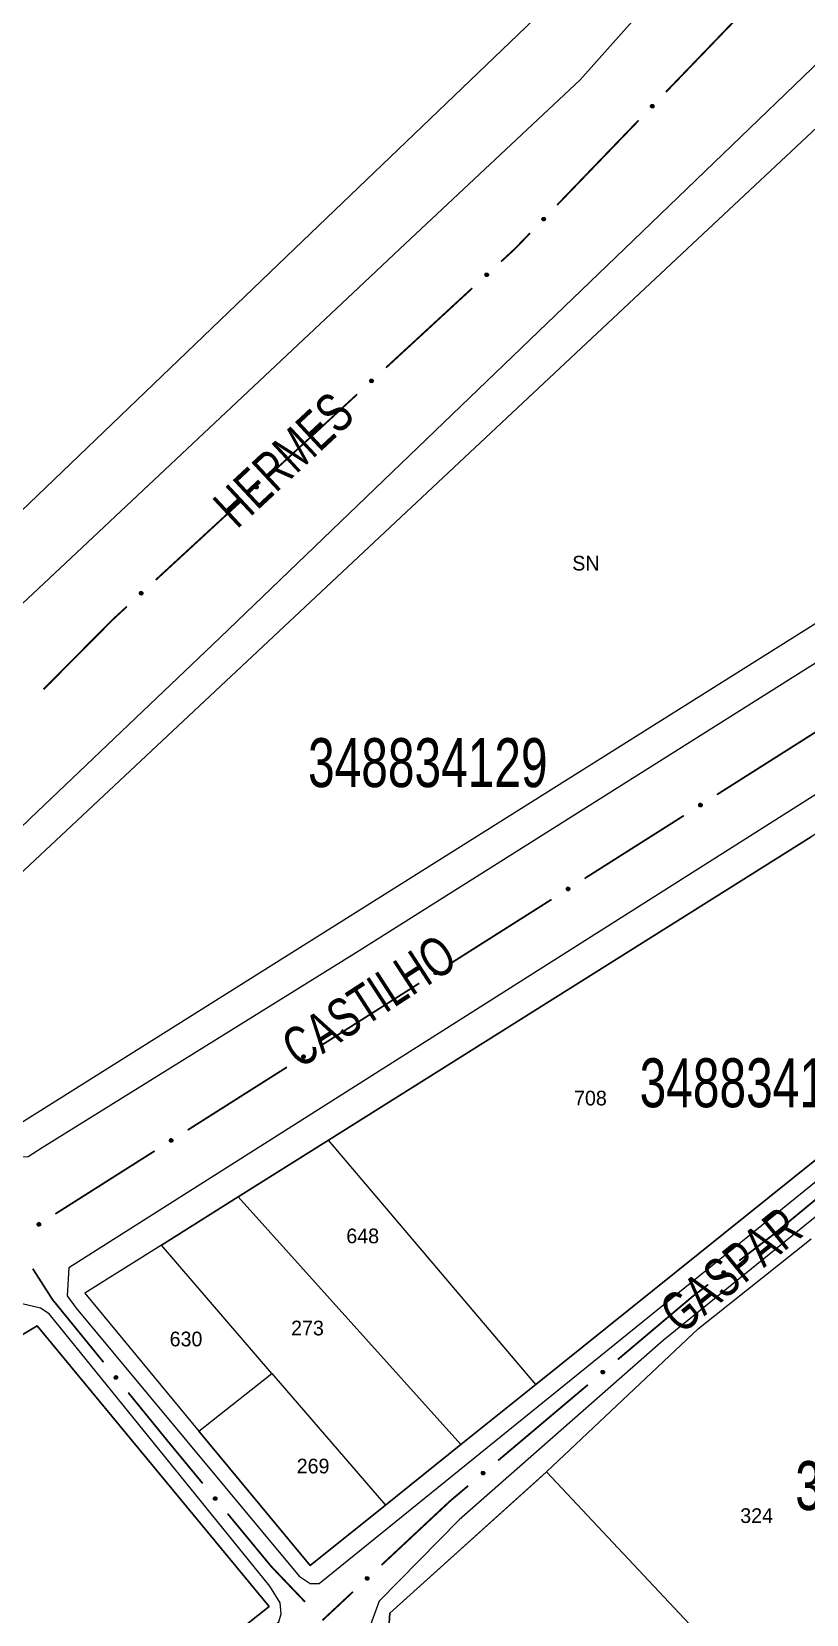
# Model space of a CAD drawing. Extents: x 199577 to 200882, y 4838726 to 4840156.
# Drawn here: x 200101 to 200180.2, y 4839758.1 to 4839919.8 of the extents above; entities that cross this region are included whole.
import ezdxf
from ezdxf.enums import TextEntityAlignment as Align

# ---------------------------------------------------------------- set-up
doc = ezdxf.new("R2010")
doc.units = 0
doc.header["$LTSCALE"] = 1.5
doc.header["$MEASUREMENT"] = 0
for name, color, linetype in [('CD_MALHA_LOTES', 7, 'CONTINUOUS'), ('CD_TXT_QUADRA', 2, 'CONTINUOUS'), ('RU-QUADRA', 210, 'CONTINUOUS'), ('SV-EIXO-RUA-PAV', 20, 'CONTINUOUS'), ('SV-RUA-PAVIM', 7, 'CONTINUOUS'), ('SV-TXT-RUA-PAV', 7, 'CONTINUOUS'), ('Th_NmrPorta', 1, 'CONTINUOUS')]:
    doc.layers.add(name, color=color, linetype=linetype)
doc.styles.add('ARIAL', font='ARIAL.SHX')

msp = doc.modelspace()

# ---------------------------------------------------------------- linework, layer by layer
at = {"layer": 'CD_MALHA_LOTES', "linetype": 'Continuous', "flags": 128}
for points in [[(200127.91, 4839897.56), (200162.15, 4839930.41), (200156.67, 4839958.91)], [(200168.02, 4839897.56), (200185.54, 4839913.97), (200196.53, 4839897.56)], [(200000, 4839774.82), (200127.91, 4839897.56)], [(200087.24, 4839821.88), (200168.02, 4839897.56)], [(200196.53, 4839897.56), (200210.02, 4839877.43), (200097.84, 4839806.9), (200087.24, 4839821.88)], [(200131.38, 4839806.51), (200180.67, 4839837.49)], [(200195.57, 4839816.07), (200152.55, 4839781.55)], [(200122.14, 4839800.71), (200131.38, 4839806.51)], [(200152.55, 4839781.55), (200131.38, 4839806.51)], [(200114.3, 4839795.78), (200122.14, 4839800.71)], [(200144.89, 4839775.4), (200122.14, 4839800.71)], [(200153.63, 4839772.6), (200169.18, 4839787.27), (200180.66, 4839796.41)], [(200114.3, 4839795.78), (200106.48, 4839790.86)], [(200125.59, 4839782.67), (200114.3, 4839795.78)], [(200106.48, 4839790.86), (200118.14, 4839776.76)], [(200070.59, 4839768.97), (200101.62, 4839787.54), (200125.3, 4839758.87), (200096.21, 4839735.77)], [(200118.14, 4839776.76), (200125.59, 4839782.67)], [(200125.59, 4839782.67), (200137.18, 4839769.21)], [(200152.55, 4839781.55), (200144.89, 4839775.4)], [(200129.49, 4839763.04), (200118.14, 4839776.76)], [(200144.89, 4839775.4), (200137.18, 4839769.21)], [(200153.63, 4839772.6), (200137.64, 4839758.16), (200137.46, 4839755.65), (200160.43, 4839729.9)], [(200177.13, 4839747.57), (200153.63, 4839772.6)], [(200137.18, 4839769.21), (200129.49, 4839763.04)]]:
    msp.add_lwpolyline(points, dxfattribs=at)
at = {"layer": 'RU-QUADRA', "linetype": 'Continuous', "flags": 128}
for points in [[(199664.32, 4839452.58), (199781.38, 4839565.17), (199877.53, 4839658.95), (199894.68, 4839674.47), (199922.61, 4839700.51), (200000, 4839774.82), (200127.91, 4839897.56), (200162.15, 4839930.41), (200156.67, 4839958.91), (200109.35, 4839994.51), (200029.2, 4839897.56), (200000, 4839862.24), (199937.53, 4839789.94), (199872.75, 4839722.23), (199845.1, 4839695.32), (199780.34, 4839634.06), (199772.91, 4839627.43), (199767.28, 4839621.55), (199762.32, 4839626.7), (199710.63, 4839577.87), (199702.93, 4839570.4), (199652.38, 4839522)], [(200137.46, 4839755.65), (200137.64, 4839758.16), (200152.76, 4839771.78), (200153.63, 4839772.6), (200169.18, 4839787.27), (200180.66, 4839796.41)]]:
    msp.add_lwpolyline(points, dxfattribs=at)
for points in [[(200087.24, 4839821.88), (200168.02, 4839897.56), (200185.54, 4839913.97), (200196.53, 4839897.56), (200210.02, 4839877.43), (200097.84, 4839806.9)], [(200106.48, 4839790.86), (200118.14, 4839776.76), (200129.49, 4839763.04), (200137.18, 4839769.21), (200144.89, 4839775.4), (200152.55, 4839781.55), (200195.57, 4839816.07), (200202.63, 4839821.74), (200208.16, 4839826.17), (200213.27, 4839830.27), (200218.31, 4839834.32), (200224.13, 4839838.99), (200229.99, 4839843.69), (200219.47, 4839861.88), (200211.73, 4839857.01), (200205.37, 4839853.01), (200199.53, 4839849.34), (200192.91, 4839845.18), (200187.39, 4839841.71), (200180.67, 4839837.49), (200131.38, 4839806.51), (200122.14, 4839800.71), (200114.3, 4839795.78)], [(200000, 4839718.35), (200016.29, 4839698.25), (200029.09, 4839682.46), (200041.25, 4839692.12), (200049.28, 4839698.49), (200058.94, 4839706.16), (200073.68, 4839717.88), (200084.34, 4839726.34), (200088.43, 4839729.59), (200091.94, 4839732.38), (200096.21, 4839735.77), (200125.3, 4839758.87), (200101.62, 4839787.54), (200070.59, 4839768.97), (200065.23, 4839765.76), (200057.41, 4839761.08), (200049.41, 4839756.29), (200040.39, 4839750.89), (200030.14, 4839744.76), (200019.82, 4839738.58), (200011.03, 4839733.32), (200002.78, 4839728.38), (200000, 4839726.72), (199995.43, 4839723.98)]]:
    msp.add_lwpolyline(points, close=True, dxfattribs=at)
at = {"layer": 'SV-EIXO-RUA-PAV', "const_width": 0.18}
for points in [[(200174.148335, 4839922.218062), (200165.825947, 4839913.572956)], [(200163.051818, 4839910.691254), (200154.729429, 4839902.046148)], [(200151.9553, 4839899.164446), (200150.568235, 4839897.723595)], [(200149.005209, 4839896.266196), (200149.740369, 4839896.944089)], [(200149.740369, 4839896.944089), (200150.43, 4839897.58)], [(200150.568235, 4839897.723595), (200150.43, 4839897.58)], [(200137.242647, 4839885.4199), (200146.064568, 4839893.554622)], [(200125.480085, 4839874.573603), (200134.302007, 4839882.708326)], [(200113.717523, 4839863.727307), (200122.539445, 4839871.862029)], [(200109.35, 4839859.7), (200110.776883, 4839861.015733)], [(200102.265171, 4839852.559244), (200109.308385, 4839859.658056)], [(200109.308385, 4839859.658056), (200109.35, 4839859.7)], [(200181.179448, 4839848.221672), (200171.043971, 4839841.797336)], [(200167.665478, 4839839.65589), (200157.530001, 4839833.231554)], [(200154.151508, 4839831.090109), (200144.016031, 4839824.665773)], [(200140.637538, 4839822.524327), (200130.502061, 4839816.099991)], [(200127.123568, 4839813.958546), (200116.988091, 4839807.53421)], [(200113.609598, 4839805.392764), (200103.474121, 4839798.968428)], [(200176.7, 4839796.77), (200182.676955, 4839801.705808)], [(200173.329048, 4839794.184233), (200176.50285, 4839796.618772)], [(200176.50285, 4839796.618772), (200176.7, 4839796.77)], [(200103.18, 4839790.21), (200101.160994, 4839793.367932)], [(200168.5, 4839790.48), (200170.155245, 4839791.749694)], [(200103.338995, 4839790.014732), (200103.18, 4839790.21)], [(200108.390225, 4839783.811098), (200103.338995, 4839790.014732)], [(200160.92255, 4839784.087272), (200167.801507, 4839789.890716)], [(200167.801507, 4839789.890716), (200168.5, 4839790.48)], [(200115.19, 4839775.46), (200110.91584, 4839780.709281)], [(200148.694938, 4839773.768091), (200157.865413, 4839781.507755)], [(200115.336864, 4839775.282083), (200115.19, 4839775.46)], [(200118.519835, 4839771.426088), (200115.336864, 4839775.282083)], [(200143.78, 4839769.62), (200145.638113, 4839771.188203)], [(200136.789668, 4839763.086026), (200143.36463, 4839769.231747)], [(200143.36463, 4839769.231747), (200143.78, 4839769.62)], [(200125.5, 4839762.97), (200121.066211, 4839768.341292)], [(200125.524242, 4839762.94456), (200125.5, 4839762.97)], [(200128.9735, 4839759.324806), (200125.524242, 4839762.94456)], [(200130.76, 4839757.45), (200133.867463, 4839760.354595)]]:
    msp.add_lwpolyline(points, dxfattribs=at)
at = {"layer": 'SV-EIXO-RUA-PAV'}
for points in [[(200164.617834, 4839912.159272), (200164.619457, 4839912.11039), (200164.610856, 4839912.068047), (200164.593518, 4839912.034796), (200164.570535, 4839912.009407), (200164.544096, 4839911.986082), (200164.512252, 4839911.968446), (200164.472574, 4839911.956701), (200164.42355, 4839911.954729), (200164.380753, 4839911.966391), (200164.347244, 4839911.981645), (200164.319391, 4839912.004086), (200164.297162, 4839912.030149), (200164.279936, 4839912.063832), (200164.268426, 4839912.104159), (200164.267636, 4839912.153502), (200164.276353, 4839912.194956), (200164.293968, 4839912.226678), (200164.316706, 4839912.254537), (200164.343983, 4839912.278027), (200164.375341, 4839912.295159), (200164.415965, 4839912.306674), (200164.464677, 4839912.306809), (200164.506122, 4839912.298587), (200164.538083, 4839912.281422), (200164.565006, 4839912.258418), (200164.588724, 4839912.232186), (200164.607784, 4839912.200914), (200164.617834, 4839912.159272)], [(200153.521316, 4839900.632464), (200153.522939, 4839900.583583), (200153.514338, 4839900.541239), (200153.497, 4839900.507988), (200153.474017, 4839900.4826), (200153.447579, 4839900.459274), (200153.415735, 4839900.441638), (200153.376056, 4839900.429893), (200153.327033, 4839900.427921), (200153.284235, 4839900.439583), (200153.250726, 4839900.454837), (200153.222873, 4839900.477278), (200153.200644, 4839900.503341), (200153.183419, 4839900.537025), (200153.171909, 4839900.577352), (200153.171119, 4839900.626694), (200153.179836, 4839900.668149), (200153.197451, 4839900.699871), (200153.220189, 4839900.72773), (200153.247466, 4839900.75122), (200153.278824, 4839900.768351), (200153.319448, 4839900.779867), (200153.368159, 4839900.780001), (200153.409604, 4839900.771779), (200153.441565, 4839900.754614), (200153.468489, 4839900.731611), (200153.492206, 4839900.705378), (200153.511267, 4839900.674106), (200153.521316, 4839900.632464)], [(200147.354638, 4839894.893935), (200147.355925, 4839894.942827), (200147.36703, 4839894.984583), (200147.386316, 4839895.016745), (200147.410768, 4839895.040721), (200147.438548, 4839895.062432), (200147.471384, 4839895.078142), (200147.511691, 4839895.087506), (200147.560745, 4839895.086559), (200147.602773, 4839895.072372), (200147.635315, 4839895.055151), (200147.661784, 4839895.031093), (200147.682423, 4839895.003753), (200147.697614, 4839894.969105), (200147.706705, 4839894.928165), (200147.704558, 4839894.878863), (200147.693391, 4839894.838), (200147.67392, 4839894.807382), (200147.649565, 4839894.780925), (200147.620939, 4839894.7591), (200147.588617, 4839894.743864), (200147.54738, 4839894.734785), (200147.498747, 4839894.737549), (200147.457865, 4839894.748222), (200147.426981, 4839894.767257), (200147.401474, 4839894.791822), (200147.379359, 4839894.819419), (200147.362192, 4839894.85177), (200147.354638, 4839894.893935)], [(200135.592076, 4839884.047639), (200135.593364, 4839884.096531), (200135.604468, 4839884.138287), (200135.623754, 4839884.170448), (200135.648207, 4839884.194425), (200135.675986, 4839884.216136), (200135.708822, 4839884.231846), (200135.749129, 4839884.24121), (200135.798183, 4839884.240262), (200135.840211, 4839884.226076), (200135.872753, 4839884.208855), (200135.899222, 4839884.184797), (200135.919862, 4839884.157457), (200135.935053, 4839884.122809), (200135.944143, 4839884.081869), (200135.941997, 4839884.032566), (200135.930829, 4839883.991704), (200135.911358, 4839883.961086), (200135.887003, 4839883.934629), (200135.858377, 4839883.912803), (200135.826055, 4839883.897568), (200135.784819, 4839883.888489), (200135.736185, 4839883.891253), (200135.695303, 4839883.901925), (200135.664419, 4839883.920961), (200135.638912, 4839883.945526), (200135.616797, 4839883.973123), (200135.599631, 4839884.005473), (200135.592076, 4839884.047639)], [(200123.829514, 4839873.201343), (200123.830802, 4839873.250235), (200123.841906, 4839873.291991), (200123.861192, 4839873.324152), (200123.885645, 4839873.348129), (200123.913424, 4839873.36984), (200123.94626, 4839873.38555), (200123.986568, 4839873.394914), (200124.035621, 4839873.393966), (200124.077649, 4839873.37978), (200124.110191, 4839873.362559), (200124.13666, 4839873.338501), (200124.1573, 4839873.311161), (200124.172491, 4839873.276513), (200124.181581, 4839873.235573), (200124.179435, 4839873.18627), (200124.168267, 4839873.145408), (200124.148796, 4839873.11479), (200124.124441, 4839873.088333), (200124.095816, 4839873.066507), (200124.063494, 4839873.051272), (200124.022257, 4839873.042193), (200123.973623, 4839873.044957), (200123.932741, 4839873.055629), (200123.901858, 4839873.074665), (200123.87635, 4839873.099229), (200123.854235, 4839873.126827), (200123.837069, 4839873.159177), (200123.829514, 4839873.201343)], [(200112.066952, 4839862.355047), (200112.06824, 4839862.403939), (200112.079344, 4839862.445695), (200112.09863, 4839862.477856), (200112.123083, 4839862.501832), (200112.150862, 4839862.523544), (200112.183698, 4839862.539254), (200112.224006, 4839862.548618), (200112.27306, 4839862.54767), (200112.315087, 4839862.533483), (200112.34763, 4839862.516263), (200112.374099, 4839862.492204), (200112.394738, 4839862.464865), (200112.409929, 4839862.430217), (200112.41902, 4839862.389277), (200112.416873, 4839862.339974), (200112.405706, 4839862.299112), (200112.386235, 4839862.268494), (200112.36188, 4839862.242037), (200112.333254, 4839862.220211), (200112.300932, 4839862.204975), (200112.259695, 4839862.195897), (200112.211061, 4839862.19866), (200112.170179, 4839862.209333), (200112.139296, 4839862.228369), (200112.113788, 4839862.252933), (200112.091674, 4839862.280531), (200112.074507, 4839862.312881), (200112.066952, 4839862.355047)], [(200169.535013, 4839840.710558), (200169.524995, 4839840.662686), (200169.506596, 4839840.623592), (200169.481865, 4839840.595402), (200169.453516, 4839840.576189), (200169.4223, 4839840.559801), (200169.387181, 4839840.550222), (200169.345849, 4839840.548223), (200169.297757, 4839840.557936), (200169.258947, 4839840.579416), (200169.230013, 4839840.602183), (200169.208277, 4839840.630591), (200169.192865, 4839840.661183), (200169.184121, 4839840.697991), (200169.182505, 4839840.739897), (200169.193441, 4839840.788019), (200169.211742, 4839840.826222), (200169.236379, 4839840.852861), (200169.265076, 4839840.874531), (200169.297146, 4839840.890881), (200169.331673, 4839840.900085), (200169.373869, 4839840.901636), (200169.421223, 4839840.890213), (200169.459534, 4839840.872395), (200169.486512, 4839840.848139), (200169.50721, 4839840.819405), (200169.524029, 4839840.788296), (200169.535128, 4839840.753395), (200169.535013, 4839840.710558)], [(200156.021043, 4839832.144776), (200156.011025, 4839832.096905), (200155.992626, 4839832.05781), (200155.967895, 4839832.02962), (200155.939546, 4839832.010408), (200155.90833, 4839831.994019), (200155.873211, 4839831.98444), (200155.831879, 4839831.982442), (200155.783787, 4839831.992154), (200155.744977, 4839832.013635), (200155.716043, 4839832.036402), (200155.694307, 4839832.064809), (200155.678895, 4839832.095401), (200155.670151, 4839832.132209), (200155.668535, 4839832.174115), (200155.679471, 4839832.222237), (200155.697772, 4839832.260441), (200155.722409, 4839832.287079), (200155.751106, 4839832.30875), (200155.783176, 4839832.325099), (200155.817703, 4839832.334304), (200155.859899, 4839832.335855), (200155.907252, 4839832.324431), (200155.945564, 4839832.306613), (200155.972542, 4839832.282357), (200155.99324, 4839832.253624), (200156.010059, 4839832.222514), (200156.021158, 4839832.187613), (200156.021043, 4839832.144776)], [(200142.507073, 4839823.578995), (200142.497055, 4839823.531123), (200142.478656, 4839823.492029), (200142.453925, 4839823.463839), (200142.425576, 4839823.444626), (200142.394359, 4839823.428238), (200142.359241, 4839823.418659), (200142.317909, 4839823.41666), (200142.269817, 4839823.426373), (200142.231007, 4839823.447853), (200142.202073, 4839823.47062), (200142.180337, 4839823.499028), (200142.164925, 4839823.52962), (200142.156181, 4839823.566428), (200142.154565, 4839823.608334), (200142.165501, 4839823.656456), (200142.183802, 4839823.694659), (200142.208439, 4839823.721298), (200142.237136, 4839823.742968), (200142.269206, 4839823.759318), (200142.303733, 4839823.768522), (200142.345929, 4839823.770073), (200142.393282, 4839823.75865), (200142.431594, 4839823.740832), (200142.458572, 4839823.716576), (200142.47927, 4839823.687842), (200142.496089, 4839823.656732), (200142.507188, 4839823.621832), (200142.507073, 4839823.578995)], [(200128.993103, 4839815.013213), (200128.983085, 4839814.965342), (200128.964686, 4839814.926247), (200128.939955, 4839814.898057), (200128.911606, 4839814.878845), (200128.880389, 4839814.862456), (200128.845271, 4839814.852877), (200128.803939, 4839814.850879), (200128.755847, 4839814.860591), (200128.717037, 4839814.882071), (200128.688103, 4839814.904839), (200128.666367, 4839814.933246), (200128.650955, 4839814.963838), (200128.64221, 4839815.000646), (200128.640594, 4839815.042552), (200128.651531, 4839815.090674), (200128.669832, 4839815.128878), (200128.694469, 4839815.155516), (200128.723166, 4839815.177187), (200128.755236, 4839815.193536), (200128.789763, 4839815.202741), (200128.831959, 4839815.204292), (200128.879312, 4839815.192868), (200128.917624, 4839815.17505), (200128.944602, 4839815.150794), (200128.9653, 4839815.122061), (200128.982119, 4839815.090951), (200128.993218, 4839815.05605), (200128.993103, 4839815.013213)], [(200115.479133, 4839806.447431), (200115.469115, 4839806.39956), (200115.450716, 4839806.360466), (200115.425985, 4839806.332276), (200115.397636, 4839806.313063), (200115.366419, 4839806.296675), (200115.331301, 4839806.287095), (200115.289969, 4839806.285097), (200115.241877, 4839806.29481), (200115.203067, 4839806.31629), (200115.174133, 4839806.339057), (200115.152397, 4839806.367465), (200115.136985, 4839806.398057), (200115.12824, 4839806.434864), (200115.126624, 4839806.476771), (200115.137561, 4839806.524893), (200115.155862, 4839806.563096), (200115.180499, 4839806.589735), (200115.209196, 4839806.611405), (200115.241266, 4839806.627755), (200115.275793, 4839806.636959), (200115.317989, 4839806.63851), (200115.365342, 4839806.627086), (200115.403654, 4839806.609269), (200115.430632, 4839806.585012), (200115.45133, 4839806.556279), (200115.468148, 4839806.525169), (200115.479248, 4839806.490269), (200115.479133, 4839806.447431)], [(200101.965163, 4839797.88165), (200101.955145, 4839797.833779), (200101.936746, 4839797.794684), (200101.912015, 4839797.766494), (200101.883666, 4839797.747282), (200101.852449, 4839797.730893), (200101.817331, 4839797.721314), (200101.775999, 4839797.719316), (200101.727907, 4839797.729028), (200101.689097, 4839797.750508), (200101.660163, 4839797.773276), (200101.638427, 4839797.801683), (200101.623014, 4839797.832275), (200101.61427, 4839797.869083), (200101.612654, 4839797.910989), (200101.623591, 4839797.959111), (200101.641892, 4839797.997315), (200101.666529, 4839798.023953), (200101.695226, 4839798.045624), (200101.727296, 4839798.061973), (200101.761823, 4839798.071178), (200101.804019, 4839798.072729), (200101.851372, 4839798.061305), (200101.889684, 4839798.043487), (200101.916661, 4839798.019231), (200101.93736, 4839797.990498), (200101.954178, 4839797.959388), (200101.965278, 4839797.924487), (200101.965163, 4839797.88165)], [(200171.561144, 4839792.966858), (200171.566848, 4839793.015433), (200171.581683, 4839793.056014), (200171.603798, 4839793.0863), (200171.630319, 4839793.107966), (200171.659948, 4839793.127076), (200171.69407, 4839793.139753), (200171.735059, 4839793.145434), (200171.783826, 4839793.140054), (200171.824399, 4839793.122124), (200171.855251, 4839793.102032), (200171.879436, 4839793.075678), (200171.897518, 4839793.046584), (200171.909514, 4839793.010704), (200171.914865, 4839792.96911), (200171.908268, 4839792.920203), (200171.893452, 4839792.880519), (200171.871292, 4839792.851787), (200171.844644, 4839792.82764), (200171.814162, 4839792.808493), (200171.780594, 4839792.796242), (200171.738705, 4839792.79093), (200171.690521, 4839792.79808), (200171.650772, 4839792.812407), (200171.621736, 4839792.834157), (200171.598555, 4839792.860927), (200171.579026, 4839792.890412), (200171.564855, 4839792.924182), (200171.561144, 4839792.966858)], [(200109.65839, 4839782.079266), (200109.609671, 4839782.083558), (200109.568676, 4839782.097209), (200109.537762, 4839782.118436), (200109.515335, 4839782.144317), (200109.495373, 4839782.173379), (200109.481711, 4839782.207119), (200109.474843, 4839782.247926), (200109.478806, 4839782.296829), (200109.49555, 4839782.337904), (200109.514739, 4839782.369326), (200109.54038, 4839782.394266), (200109.568937, 4839782.413185), (200109.604453, 4839782.426216), (200109.645875, 4839782.432772), (200109.694952, 4839782.427598), (200109.73505, 4839782.413939), (200109.764413, 4839782.392622), (200109.789323, 4839782.366686), (200109.809347, 4839782.336772), (200109.822566, 4839782.303575), (200109.829092, 4839782.261858), (200109.823343, 4839782.213486), (200109.810176, 4839782.173338), (200109.789277, 4839782.143683), (200109.763191, 4839782.119735), (200109.734286, 4839782.099359), (200109.700941, 4839782.084214), (200109.65839, 4839782.079266)], [(200159.213091, 4839782.789107), (200159.216533, 4839782.837894), (200159.229468, 4839782.87912), (200159.250152, 4839782.9104), (200159.275638, 4839782.933275), (200159.304347, 4839782.953741), (200159.337844, 4839782.967988), (200159.378525, 4839782.975566), (200159.42749, 4839782.972457), (200159.468851, 4839782.956431), (200159.500603, 4839782.937793), (200159.525985, 4839782.912591), (200159.545399, 4839782.884369), (200159.559048, 4839782.849084), (200159.566325, 4839782.807783), (200159.562007, 4839782.758623), (200159.54905, 4839782.718293), (200159.528248, 4839782.688563), (200159.50275, 4839782.663205), (200159.47319, 4839782.642663), (200159.440228, 4839782.628867), (200159.398631, 4839782.621615), (200159.350167, 4839782.62652), (200159.309795, 4839782.638984), (200159.27978, 4839782.659363), (200159.255381, 4839782.685028), (200159.234504, 4839782.713573), (200159.21878, 4839782.746649), (200159.213091, 4839782.789107)], [(200146.985725, 4839772.469602), (200146.989158, 4839772.51839), (200147.002084, 4839772.559618), (200147.022763, 4839772.590902), (200147.048245, 4839772.613782), (200147.07695, 4839772.634253), (200147.110444, 4839772.648507), (200147.151124, 4839772.656093), (200147.200089, 4839772.652993), (200147.241453, 4839772.636975), (200147.273208, 4839772.618342), (200147.298596, 4839772.593145), (200147.318015, 4839772.564927), (200147.331671, 4839772.529645), (200147.338956, 4839772.488345), (200147.334647, 4839772.439184), (200147.321697, 4839772.398852), (200147.300901, 4839772.369118), (200147.275408, 4839772.343755), (200147.245852, 4839772.323207), (200147.212892, 4839772.309405), (200147.171297, 4839772.302145), (200147.122831, 4839772.30704), (200147.082457, 4839772.319497), (200147.052439, 4839772.33987), (200147.028034, 4839772.365531), (200147.007152, 4839772.394072), (200146.991422, 4839772.427145), (200146.985725, 4839772.469602)], [(200119.799595, 4839769.702807), (200119.750848, 4839769.706772), (200119.709763, 4839769.720148), (200119.678706, 4839769.741167), (200119.656106, 4839769.766896), (200119.635949, 4839769.795823), (200119.622062, 4839769.829471), (200119.61492, 4839769.870231), (200119.618554, 4839769.919159), (200119.635023, 4839769.960346), (200119.654001, 4839769.991896), (200119.679473, 4839770.017007), (200119.707902, 4839770.036118), (200119.743331, 4839770.049387), (200119.784708, 4839770.056221), (200119.833818, 4839770.051376), (200119.874007, 4839770.037987), (200119.903513, 4839770.016868), (200119.928595, 4839769.991099), (200119.94882, 4839769.961321), (200119.962262, 4839769.928213), (200119.969067, 4839769.88654), (200119.963643, 4839769.838131), (200119.950746, 4839769.797895), (200119.930047, 4839769.768101), (200119.904122, 4839769.743978), (200119.875354, 4839769.723408), (200119.842112, 4839769.70804), (200119.799595, 4839769.702807)], [(200135.14843, 4839761.702617), (200135.149387, 4839761.751516), (200135.160208, 4839761.793346), (200135.179276, 4839761.825638), (200135.203566, 4839761.849779), (200135.231197, 4839761.871678), (200135.263926, 4839761.88761), (200135.304169, 4839761.897247), (200135.353228, 4839761.896632), (200135.395351, 4839761.88273), (200135.428009, 4839761.86573), (200135.454641, 4839761.841852), (200135.475465, 4839761.814653), (200135.49089, 4839761.780108), (200135.500258, 4839761.73923), (200135.498445, 4839761.689914), (200135.487555, 4839761.648978), (200135.468292, 4839761.618228), (200135.444116, 4839761.591607), (200135.415639, 4839761.569588), (200135.383421, 4839761.554133), (200135.342247, 4839761.544776), (200135.293596, 4839761.54721), (200135.252642, 4839761.557605), (200135.22163, 4839761.576432), (200135.195957, 4839761.600823), (200135.173656, 4839761.628269), (200135.15627, 4839761.660503), (200135.14843, 4839761.702617)]]:
    msp.add_lwpolyline(points, close=True, dxfattribs=at)
for points in [[(200164.375341, 4839912.295159), (200164.267636, 4839912.153502)], [(200164.415965, 4839912.306674), (200164.268426, 4839912.104159)], [(200164.393548, 4839912.295299), (200164.273077, 4839912.134742)], [(200164.43876, 4839912.302914), (200164.275924, 4839912.086544)], [(200164.35711, 4839912.283026), (200164.276092, 4839912.179191)], [(200164.343983, 4839912.278027), (200164.276353, 4839912.194956)], [(200164.464677, 4839912.306809), (200164.279936, 4839912.063832)], [(200164.483173, 4839912.301829), (200164.291073, 4839912.051126)], [(200164.506122, 4839912.298587), (200164.297162, 4839912.030149)], [(200164.519141, 4839912.288038), (200164.310008, 4839912.01964)], [(200164.538083, 4839912.281422), (200164.319391, 4839912.004086)], [(200164.549432, 4839912.268348), (200164.332654, 4839911.995944)], [(200164.565006, 4839912.258418), (200164.347244, 4839911.981645)], [(200164.575028, 4839912.241814), (200164.368733, 4839911.976365)], [(200164.588724, 4839912.232186), (200164.380753, 4839911.966391)], [(200164.594872, 4839912.21324), (200164.405648, 4839911.963556)], [(200164.607784, 4839912.200914), (200164.42355, 4839911.954729)], [(200164.610931, 4839912.180734), (200164.449151, 4839911.959559)], [(200164.617834, 4839912.159272), (200164.472574, 4839911.956701)], [(200164.617636, 4839912.13261), (200164.497239, 4839911.968194)], [(200164.619457, 4839912.11039), (200164.512252, 4839911.968446)], [(200164.614658, 4839912.086231), (200164.533603, 4839911.984326)], [(200164.610856, 4839912.068047), (200164.544096, 4839911.986082)], [(200153.278824, 4839900.768351), (200153.171119, 4839900.626694)], [(200153.319448, 4839900.779867), (200153.171909, 4839900.577352)], [(200153.297031, 4839900.768491), (200153.17656, 4839900.607934)], [(200153.342243, 4839900.776107), (200153.179406, 4839900.559736)], [(200153.260593, 4839900.756218), (200153.179574, 4839900.652383)], [(200153.247466, 4839900.75122), (200153.179836, 4839900.668149)], [(200153.368159, 4839900.780001), (200153.183419, 4839900.537025)], [(200153.386655, 4839900.775021), (200153.194556, 4839900.524318)], [(200153.409604, 4839900.771779), (200153.200644, 4839900.503341)], [(200153.422624, 4839900.76123), (200153.21349, 4839900.492832)], [(200153.441565, 4839900.754614), (200153.222873, 4839900.477278)], [(200153.452914, 4839900.74154), (200153.236137, 4839900.469137)], [(200153.468489, 4839900.731611), (200153.250726, 4839900.454837)], [(200153.47851, 4839900.715006), (200153.272215, 4839900.449557)], [(200153.492206, 4839900.705378), (200153.284235, 4839900.439583)], [(200153.498354, 4839900.686432), (200153.309131, 4839900.436749)], [(200153.511267, 4839900.674106), (200153.327033, 4839900.427921)], [(200153.514413, 4839900.653926), (200153.352633, 4839900.432751)], [(200153.521316, 4839900.632464), (200153.376056, 4839900.429893)], [(200153.521119, 4839900.605802), (200153.400721, 4839900.441386)], [(200153.522939, 4839900.583583), (200153.415735, 4839900.441638)], [(200153.51814, 4839900.559424), (200153.437085, 4839900.457518)], [(200153.514338, 4839900.541239), (200153.447579, 4839900.459274)], [(200147.354638, 4839894.893935), (200147.511691, 4839895.087506)], [(200147.355925, 4839894.942827), (200147.471384, 4839895.078142)], [(200147.356421, 4839894.920538), (200147.486386, 4839895.077501)], [(200147.360252, 4839894.8721), (200147.534902, 4839895.08326)], [(200147.362153, 4839894.966658), (200147.449126, 4839895.063561)], [(200147.362192, 4839894.85177), (200147.560745, 4839895.086559)], [(200147.36703, 4839894.984583), (200147.438548, 4839895.062432)], [(200147.374349, 4839894.838697), (200147.57809, 4839895.076682)], [(200147.379359, 4839894.819419), (200147.602773, 4839895.072372)], [(200147.392458, 4839894.808993), (200147.614178, 4839895.0617)], [(200147.401474, 4839894.791822), (200147.635315, 4839895.055151)], [(200147.41643, 4839894.780983), (200147.649028, 4839895.040009)], [(200147.426981, 4839894.767257), (200147.661784, 4839895.031093)], [(200147.445496, 4839894.759527), (200147.670225, 4839895.015009)], [(200147.457865, 4839894.748222), (200147.682423, 4839895.003753)], [(200147.48058, 4839894.74362), (200147.687253, 4839894.982452)], [(200147.498747, 4839894.737549), (200147.697614, 4839894.969105)], [(200147.52485, 4839894.739895), (200147.700269, 4839894.946195)], [(200147.54738, 4839894.734785), (200147.706705, 4839894.928165)], [(200147.570434, 4839894.744807), (200147.700243, 4839894.897913)], [(200147.588617, 4839894.743864), (200147.704558, 4839894.878863)], [(200147.607538, 4839894.754891), (200147.69459, 4839894.853722)], [(200147.620939, 4839894.7591), (200147.693391, 4839894.838)], [(200135.592076, 4839884.047639), (200135.749129, 4839884.24121)], [(200135.593364, 4839884.096531), (200135.708822, 4839884.231846)], [(200135.593859, 4839884.074242), (200135.723824, 4839884.231205)], [(200135.59769, 4839884.025804), (200135.772341, 4839884.236964)], [(200135.599591, 4839884.120361), (200135.686565, 4839884.217265)], [(200135.599631, 4839884.005473), (200135.798183, 4839884.240262)], [(200135.604468, 4839884.138287), (200135.675986, 4839884.216136)], [(200135.611787, 4839883.992401), (200135.815528, 4839884.230386)], [(200135.616797, 4839883.973123), (200135.840211, 4839884.226076)], [(200135.629896, 4839883.962697), (200135.851616, 4839884.215404)], [(200135.638912, 4839883.945526), (200135.872753, 4839884.208855)], [(200135.653868, 4839883.934687), (200135.886466, 4839884.193713)], [(200135.664419, 4839883.920961), (200135.899222, 4839884.184797)], [(200135.682934, 4839883.913231), (200135.907663, 4839884.168712)], [(200135.695303, 4839883.901925), (200135.919862, 4839884.157457)], [(200135.718019, 4839883.897324), (200135.924691, 4839884.136156)], [(200135.736185, 4839883.891253), (200135.935053, 4839884.122809)], [(200135.762288, 4839883.893598), (200135.937707, 4839884.099899)], [(200135.784819, 4839883.888489), (200135.944143, 4839884.081869)], [(200135.807873, 4839883.898511), (200135.937681, 4839884.051617)], [(200135.826055, 4839883.897568), (200135.941997, 4839884.032566)], [(200135.844976, 4839883.908595), (200135.932028, 4839884.007426)], [(200135.858377, 4839883.912803), (200135.930829, 4839883.991704)], [(200123.829514, 4839873.201343), (200123.986568, 4839873.394914)], [(200123.830802, 4839873.250235), (200123.94626, 4839873.38555)], [(200123.831298, 4839873.227946), (200123.961263, 4839873.384909)], [(200123.835128, 4839873.179508), (200124.009779, 4839873.390668)], [(200123.837029, 4839873.274065), (200123.924003, 4839873.370969)], [(200123.837069, 4839873.159177), (200124.035621, 4839873.393966)], [(200123.841906, 4839873.291991), (200123.913424, 4839873.36984)], [(200123.849225, 4839873.146105), (200124.052967, 4839873.38409)], [(200123.854235, 4839873.126827), (200124.077649, 4839873.37978)], [(200123.867335, 4839873.116401), (200124.089054, 4839873.369108)], [(200123.87635, 4839873.099229), (200124.110191, 4839873.362559)], [(200123.891306, 4839873.088391), (200124.123905, 4839873.347417)], [(200123.901858, 4839873.074665), (200124.13666, 4839873.338501)], [(200123.920372, 4839873.066934), (200124.145101, 4839873.322416)], [(200123.932741, 4839873.055629), (200124.1573, 4839873.311161)], [(200123.955457, 4839873.051028), (200124.162129, 4839873.28986)], [(200123.973623, 4839873.044957), (200124.172491, 4839873.276513)], [(200123.999726, 4839873.047302), (200124.175145, 4839873.253603)], [(200124.022257, 4839873.042193), (200124.181581, 4839873.235573)], [(200124.045311, 4839873.052215), (200124.17512, 4839873.205321)], [(200124.063494, 4839873.051272), (200124.179435, 4839873.18627)], [(200124.082414, 4839873.062299), (200124.169466, 4839873.16113)], [(200124.095816, 4839873.066507), (200124.168267, 4839873.145408)], [(200112.066952, 4839862.355047), (200112.224006, 4839862.548618)], [(200112.06824, 4839862.403939), (200112.183698, 4839862.539254)], [(200112.068736, 4839862.38165), (200112.198701, 4839862.538613)], [(200112.072567, 4839862.333212), (200112.247217, 4839862.544372)], [(200112.074467, 4839862.427769), (200112.161441, 4839862.524673)], [(200112.074507, 4839862.312881), (200112.27306, 4839862.54767)], [(200112.079344, 4839862.445695), (200112.150862, 4839862.523544)], [(200112.086663, 4839862.299808), (200112.290405, 4839862.537794)], [(200112.091674, 4839862.280531), (200112.315087, 4839862.533483)], [(200112.104773, 4839862.270105), (200112.326493, 4839862.522812)], [(200112.113788, 4839862.252933), (200112.34763, 4839862.516263)], [(200112.128745, 4839862.242095), (200112.361343, 4839862.501121)], [(200112.139296, 4839862.228369), (200112.374099, 4839862.492204)], [(200112.15781, 4839862.220638), (200112.38254, 4839862.47612)], [(200112.170179, 4839862.209333), (200112.394738, 4839862.464865)], [(200112.192895, 4839862.204732), (200112.399568, 4839862.443564)], [(200112.211061, 4839862.19866), (200112.409929, 4839862.430217)], [(200112.237164, 4839862.201006), (200112.412583, 4839862.407307)], [(200112.259695, 4839862.195897), (200112.41902, 4839862.389277)], [(200112.282749, 4839862.205918), (200112.412558, 4839862.359025)], [(200112.300932, 4839862.204975), (200112.416873, 4839862.339974)], [(200112.319852, 4839862.216003), (200112.406904, 4839862.314834)], [(200112.333254, 4839862.220211), (200112.405706, 4839862.299112)], [(200169.373869, 4839840.901636), (200169.182505, 4839840.739897)], [(200169.421223, 4839840.890213), (200169.184121, 4839840.697991)], [(200169.395122, 4839840.892577), (200169.18561, 4839840.721006)], [(200169.438009, 4839840.880988), (200169.191926, 4839840.683005)], [(200169.459534, 4839840.872395), (200169.192865, 4839840.661183)], [(200169.331673, 4839840.900085), (200169.193441, 4839840.788019)], [(200169.349394, 4839840.895903), (200169.194277, 4839840.768503)], [(200169.46968, 4839840.859058), (200169.202852, 4839840.647926)], [(200169.311084, 4839840.892623), (200169.207749, 4839840.810969)], [(200169.486512, 4839840.848139), (200169.208277, 4839840.630591)], [(200169.297146, 4839840.890881), (200169.211742, 4839840.826222)], [(200169.494436, 4839840.832746), (200169.219231, 4839840.619535)], [(200169.50721, 4839840.819405), (200169.230013, 4839840.602183)], [(200169.513007, 4839840.800897), (200169.249636, 4839840.591957)], [(200169.524029, 4839840.788296), (200169.258947, 4839840.579416)], [(200169.525507, 4839840.768432), (200169.28246, 4839840.570758)], [(200169.535128, 4839840.753395), (200169.297757, 4839840.557936)], [(200169.533398, 4839840.733045), (200169.323773, 4839840.556555)], [(200169.535013, 4839840.710558), (200169.345849, 4839840.548223)], [(200169.528497, 4839840.684703), (200169.372536, 4839840.553537)], [(200169.524995, 4839840.662686), (200169.387181, 4839840.550222)], [(200169.514603, 4839840.640355), (200169.411689, 4839840.560584)], [(200169.506596, 4839840.623592), (200169.4223, 4839840.559801)], [(200155.859899, 4839832.335855), (200155.668535, 4839832.174115)], [(200155.907252, 4839832.324431), (200155.670151, 4839832.132209)], [(200155.881152, 4839832.326795), (200155.67164, 4839832.155224)], [(200155.924039, 4839832.315206), (200155.677956, 4839832.117223)], [(200155.945564, 4839832.306613), (200155.678895, 4839832.095401)], [(200155.817703, 4839832.334304), (200155.679471, 4839832.222237)], [(200155.835424, 4839832.330122), (200155.680307, 4839832.202722)], [(200155.95571, 4839832.293277), (200155.688881, 4839832.082144)], [(200155.797114, 4839832.326841), (200155.693779, 4839832.245187)], [(200155.972542, 4839832.282357), (200155.694307, 4839832.064809)], [(200155.783176, 4839832.325099), (200155.697772, 4839832.260441)], [(200155.980466, 4839832.266964), (200155.705261, 4839832.053754)], [(200155.99324, 4839832.253624), (200155.716043, 4839832.036402)], [(200155.999037, 4839832.235116), (200155.735666, 4839832.026175)], [(200156.010059, 4839832.222514), (200155.744977, 4839832.013635)], [(200156.011537, 4839832.202651), (200155.76849, 4839832.004976)], [(200156.021158, 4839832.187613), (200155.783787, 4839831.992154)], [(200156.019428, 4839832.167263), (200155.809803, 4839831.990774)], [(200156.021043, 4839832.144776), (200155.831879, 4839831.982442)], [(200156.014527, 4839832.118922), (200155.858566, 4839831.987756)], [(200156.011025, 4839832.096905), (200155.873211, 4839831.98444)], [(200156.000633, 4839832.074573), (200155.897719, 4839831.994802)], [(200155.992626, 4839832.05781), (200155.90833, 4839831.994019)], [(200142.345929, 4839823.770073), (200142.154565, 4839823.608334)], [(200142.393282, 4839823.75865), (200142.156181, 4839823.566428)], [(200142.367182, 4839823.761014), (200142.15767, 4839823.589443)], [(200142.410069, 4839823.749425), (200142.163986, 4839823.551442)], [(200142.431594, 4839823.740832), (200142.164925, 4839823.52962)], [(200142.303733, 4839823.768522), (200142.165501, 4839823.656456)], [(200142.321454, 4839823.76434), (200142.166337, 4839823.63694)], [(200142.44174, 4839823.727495), (200142.174911, 4839823.516363)], [(200142.283144, 4839823.76106), (200142.179809, 4839823.679406)], [(200142.458572, 4839823.716576), (200142.180337, 4839823.499028)], [(200142.269206, 4839823.759318), (200142.183802, 4839823.694659)], [(200142.466496, 4839823.701183), (200142.191291, 4839823.487972)], [(200142.47927, 4839823.687842), (200142.202073, 4839823.47062)], [(200142.485067, 4839823.669334), (200142.221696, 4839823.460394)], [(200142.496089, 4839823.656732), (200142.231007, 4839823.447853)], [(200142.497567, 4839823.636869), (200142.25452, 4839823.439195)], [(200142.507188, 4839823.621832), (200142.269817, 4839823.426373)], [(200142.505458, 4839823.601482), (200142.295833, 4839823.424992)], [(200142.507073, 4839823.578995), (200142.317909, 4839823.41666)], [(200142.500557, 4839823.55314), (200142.344596, 4839823.421974)], [(200142.497055, 4839823.531123), (200142.359241, 4839823.418659)], [(200142.486663, 4839823.508792), (200142.383749, 4839823.429021)], [(200142.478656, 4839823.492029), (200142.394359, 4839823.428238)], [(200128.831959, 4839815.204292), (200128.640594, 4839815.042552)], [(200128.879312, 4839815.192868), (200128.64221, 4839815.000646)], [(200128.853211, 4839815.195232), (200128.6437, 4839815.023661)], [(200128.896099, 4839815.183643), (200128.650016, 4839814.98566)], [(200128.917624, 4839815.17505), (200128.650955, 4839814.963838)], [(200128.789763, 4839815.202741), (200128.651531, 4839815.090674)], [(200128.807484, 4839815.198558), (200128.652367, 4839815.071159)], [(200128.92777, 4839815.161714), (200128.660941, 4839814.950581)], [(200128.769174, 4839815.195278), (200128.665839, 4839815.113624)], [(200128.944602, 4839815.150794), (200128.666367, 4839814.933246)], [(200128.755236, 4839815.193536), (200128.669832, 4839815.128878)], [(200128.952526, 4839815.135401), (200128.677321, 4839814.922191)], [(200128.9653, 4839815.122061), (200128.688103, 4839814.904839)], [(200128.971097, 4839815.103553), (200128.707726, 4839814.894612)], [(200128.982119, 4839815.090951), (200128.717037, 4839814.882071)], [(200128.983597, 4839815.071088), (200128.740549, 4839814.873413)], [(200128.993218, 4839815.05605), (200128.755847, 4839814.860591)], [(200128.991488, 4839815.0357), (200128.781862, 4839814.859211)], [(200128.993103, 4839815.013213), (200128.803939, 4839814.850879)], [(200128.986587, 4839814.987359), (200128.830626, 4839814.856193)], [(200128.983085, 4839814.965342), (200128.845271, 4839814.852877)], [(200128.972693, 4839814.94301), (200128.869779, 4839814.863239)], [(200128.964686, 4839814.926247), (200128.880389, 4839814.862456)], [(200115.317989, 4839806.63851), (200115.126624, 4839806.476771)], [(200115.365342, 4839806.627086), (200115.12824, 4839806.434864)], [(200115.339241, 4839806.629451), (200115.12973, 4839806.457879)], [(200115.382129, 4839806.617862), (200115.136046, 4839806.419879)], [(200115.403654, 4839806.609269), (200115.136985, 4839806.398057)], [(200115.275793, 4839806.636959), (200115.137561, 4839806.524893)], [(200115.293513, 4839806.632777), (200115.138397, 4839806.505377)], [(200115.4138, 4839806.595932), (200115.146971, 4839806.3848)], [(200115.255204, 4839806.629497), (200115.151869, 4839806.547842)], [(200115.430632, 4839806.585012), (200115.152397, 4839806.367465)], [(200115.241266, 4839806.627755), (200115.155862, 4839806.563096)], [(200115.438556, 4839806.56962), (200115.163351, 4839806.356409)], [(200115.45133, 4839806.556279), (200115.174133, 4839806.339057)], [(200115.457127, 4839806.537771), (200115.193756, 4839806.328831)], [(200115.468148, 4839806.525169), (200115.203067, 4839806.31629)], [(200115.469627, 4839806.505306), (200115.226579, 4839806.307632)], [(200115.479248, 4839806.490269), (200115.241877, 4839806.29481)], [(200115.477517, 4839806.469919), (200115.267892, 4839806.293429)], [(200115.479133, 4839806.447431), (200115.289969, 4839806.285097)], [(200115.472617, 4839806.421577), (200115.316656, 4839806.290411)], [(200115.469115, 4839806.39956), (200115.331301, 4839806.287095)], [(200115.458723, 4839806.377229), (200115.355809, 4839806.297458)], [(200115.450716, 4839806.360466), (200115.366419, 4839806.296675)], [(200101.804019, 4839798.072729), (200101.612654, 4839797.910989)], [(200101.851372, 4839798.061305), (200101.61427, 4839797.869083)], [(200101.825271, 4839798.063669), (200101.61576, 4839797.892098)], [(200101.868159, 4839798.05208), (200101.622075, 4839797.854097)], [(200101.889684, 4839798.043487), (200101.623014, 4839797.832275)], [(200101.761823, 4839798.071178), (200101.623591, 4839797.959111)], [(200101.779543, 4839798.066995), (200101.624427, 4839797.939595)], [(200101.89983, 4839798.030151), (200101.633001, 4839797.819018)], [(200101.741234, 4839798.063715), (200101.637898, 4839797.982061)], [(200101.916661, 4839798.019231), (200101.638427, 4839797.801683)], [(200101.727296, 4839798.061973), (200101.641892, 4839797.997315)], [(200101.924586, 4839798.003838), (200101.649381, 4839797.790628)], [(200101.93736, 4839797.990498), (200101.660163, 4839797.773276)], [(200101.943157, 4839797.97199), (200101.679786, 4839797.763049)], [(200101.954178, 4839797.959388), (200101.689097, 4839797.750508)], [(200101.955657, 4839797.939525), (200101.712609, 4839797.74185)], [(200101.965278, 4839797.924487), (200101.727907, 4839797.729028)], [(200101.963547, 4839797.904137), (200101.753922, 4839797.727648)], [(200101.965163, 4839797.88165), (200101.775999, 4839797.719316)], [(200101.958647, 4839797.855796), (200101.802686, 4839797.72463)], [(200101.955145, 4839797.833779), (200101.817331, 4839797.721314)], [(200101.944753, 4839797.811447), (200101.841839, 4839797.731676)], [(200101.936746, 4839797.794684), (200101.852449, 4839797.730893)], [(200171.561144, 4839792.966858), (200171.735059, 4839793.145434)], [(200171.564761, 4839792.944605), (200171.757792, 4839793.139106)], [(200171.564855, 4839792.924182), (200171.783826, 4839793.140054)], [(200171.565326, 4839792.993191), (200171.708953, 4839793.137758)], [(200171.566848, 4839793.015433), (200171.69407, 4839793.139753)], [(200171.575205, 4839793.038603), (200171.670586, 4839793.127244)], [(200171.57578, 4839792.910063), (200171.800208, 4839793.128649)], [(200171.579026, 4839792.890412), (200171.824399, 4839793.122124)], [(200171.581683, 4839793.056014), (200171.659948, 4839793.127076)], [(200171.591129, 4839792.878844), (200171.834793, 4839793.110465)], [(200171.598555, 4839792.860927), (200171.855251, 4839793.102032)], [(200171.612469, 4839792.848781), (200171.867538, 4839793.085711)], [(200171.621736, 4839792.834157), (200171.879436, 4839793.075678)], [(200171.639476, 4839792.824784), (200171.886388, 4839793.058896)], [(200171.650772, 4839792.812407), (200171.897518, 4839793.046584)], [(200171.672978, 4839792.80577), (200171.900402, 4839793.024933)], [(200171.690521, 4839792.79808), (200171.909514, 4839793.010704)], [(200171.716729, 4839792.798056), (200171.910085, 4839792.987648)], [(200171.738705, 4839792.79093), (200171.914865, 4839792.96911)], [(200171.762571, 4839792.798826), (200171.905694, 4839792.939567)], [(200171.780594, 4839792.796242), (200171.908268, 4839792.920203)], [(200171.800435, 4839792.805513), (200171.896067, 4839792.896068)], [(200171.814162, 4839792.808493), (200171.893452, 4839792.880519)], [(200109.65839, 4839782.079266), (200109.474843, 4839782.247926)], [(200109.700941, 4839782.084214), (200109.478806, 4839782.296829)], [(200109.680529, 4839782.083527), (200109.480509, 4839782.270832)], [(200109.609671, 4839782.083558), (200109.481711, 4839782.207119)], [(200109.631947, 4839782.082682), (200109.483273, 4839782.222054)], [(200109.714737, 4839782.095543), (200109.489731, 4839782.313534)], [(200109.586268, 4839782.091239), (200109.494896, 4839782.184007)], [(200109.568676, 4839782.097209), (200109.495373, 4839782.173379)], [(200109.734286, 4839782.099359), (200109.49555, 4839782.337904)], [(200109.745498, 4839782.111792), (200109.506903, 4839782.348632)], [(200109.763191, 4839782.119735), (200109.514739, 4839782.369326)], [(200109.774928, 4839782.133996), (200109.530696, 4839782.382082)], [(200109.789277, 4839782.143683), (200109.54038, 4839782.394266)], [(200109.798132, 4839782.161687), (200109.556953, 4839782.401702)], [(200109.810176, 4839782.173338), (200109.568937, 4839782.413185)], [(200109.816166, 4839782.195727), (200109.590495, 4839782.416695)], [(200109.823343, 4839782.213486), (200109.604453, 4839782.426216)], [(200109.822607, 4839782.239684), (200109.627483, 4839782.427457)], [(200109.829092, 4839782.261858), (200109.645875, 4839782.432772)], [(200109.820507, 4839782.285484), (200109.675672, 4839782.424462)], [(200109.822566, 4839782.303575), (200109.694952, 4839782.427598)], [(200109.812723, 4839782.323138), (200109.719432, 4839782.416102)], [(200109.809347, 4839782.336772), (200109.73505, 4839782.413939)], [(200159.213091, 4839782.789107), (200159.378525, 4839782.975566)], [(200159.216046, 4839782.815605), (200159.352804, 4839782.966687)], [(200159.216533, 4839782.837894), (200159.337844, 4839782.967988)], [(200159.217738, 4839782.767046), (200159.401527, 4839782.970301)], [(200159.21878, 4839782.746649), (200159.42749, 4839782.972457)], [(200159.223805, 4839782.861427), (200159.314966, 4839782.954402)], [(200159.229468, 4839782.87912), (200159.304347, 4839782.953741)], [(200159.230348, 4839782.733053), (200159.444383, 4839782.961825)], [(200159.234504, 4839782.713573), (200159.468851, 4839782.956431)], [(200159.247131, 4839782.70258), (200159.479775, 4839782.945267)], [(200159.255381, 4839782.685028), (200159.500603, 4839782.937793)], [(200159.269845, 4839782.673541), (200159.513635, 4839782.922061)], [(200159.27978, 4839782.659363), (200159.525985, 4839782.912591)], [(200159.297936, 4839782.650824), (200159.533709, 4839782.896151)], [(200159.309795, 4839782.638984), (200159.545399, 4839782.884369)], [(200159.332285, 4839782.633386), (200159.549285, 4839782.862875)], [(200159.350167, 4839782.62652), (200159.559048, 4839782.849084)], [(200159.376347, 4839782.627713), (200159.56069, 4839782.82608)], [(200159.398631, 4839782.621615), (200159.566325, 4839782.807783)], [(200159.422104, 4839782.63061), (200159.558536, 4839782.777846)], [(200159.440228, 4839782.628867), (200159.562007, 4839782.758623)], [(200159.459616, 4839782.639049), (200159.55094, 4839782.733947)], [(200159.47319, 4839782.642663), (200159.54905, 4839782.718293)], [(200146.985725, 4839772.469602), (200147.151124, 4839772.656093)], [(200146.988675, 4839772.496101), (200147.125404, 4839772.647208)], [(200146.989158, 4839772.51839), (200147.110444, 4839772.648507)], [(200146.990376, 4839772.447541), (200147.174126, 4839772.650832)], [(200146.991422, 4839772.427145), (200147.200089, 4839772.652993)], [(200146.996425, 4839772.541924), (200147.087568, 4839772.634916)], [(200147.002084, 4839772.559618), (200147.07695, 4839772.634253)], [(200147.002993, 4839772.413551), (200147.216984, 4839772.642364)], [(200147.007152, 4839772.394072), (200147.241453, 4839772.636975)], [(200147.019781, 4839772.383081), (200147.252379, 4839772.625813)], [(200147.028034, 4839772.365531), (200147.273208, 4839772.618342)], [(200147.0425, 4839772.354046), (200147.286244, 4839772.602613)], [(200147.052439, 4839772.33987), (200147.298596, 4839772.593145)], [(200147.070596, 4839772.331335), (200147.306323, 4839772.576706)], [(200147.082457, 4839772.319497), (200147.318015, 4839772.564927)], [(200147.104949, 4839772.313903), (200147.321905, 4839772.543433)], [(200147.122831, 4839772.30704), (200147.331671, 4839772.529645)], [(200147.149012, 4839772.308238), (200147.333317, 4839772.50664)], [(200147.171297, 4839772.302145), (200147.338956, 4839772.488345)], [(200147.194768, 4839772.311145), (200147.331172, 4839772.458406)], [(200147.212892, 4839772.309405), (200147.334647, 4839772.439184)], [(200147.232279, 4839772.319591), (200147.323585, 4839772.414506)], [(200147.245852, 4839772.323207), (200147.321697, 4839772.398852)], [(200119.799595, 4839769.702807), (200119.61492, 4839769.870231)], [(200119.842112, 4839769.70804), (200119.618554, 4839769.919159)], [(200119.821705, 4839769.707217), (200119.620432, 4839769.893175)], [(200119.750848, 4839769.706772), (200119.622062, 4839769.829471)], [(200119.77313, 4839769.706046), (200119.623524, 4839769.844416)], [(200119.855831, 4839769.719462), (200119.629367, 4839769.935937)], [(200119.875354, 4839769.723408), (200119.635023, 4839769.960346)], [(200119.727394, 4839769.714296), (200119.635402, 4839769.806448)], [(200119.709763, 4839769.720148), (200119.635949, 4839769.795823)], [(200119.886482, 4839769.735917), (200119.646303, 4839769.97115)], [(200119.904122, 4839769.743978), (200119.654001, 4839769.991896)], [(200119.915763, 4839769.758318), (200119.669871, 4839770.004759)], [(200119.930047, 4839769.768101), (200119.679473, 4839770.017007)], [(200119.93878, 4839769.786164), (200119.695996, 4839770.024554)], [(200119.950746, 4839769.797895), (200119.707902, 4839770.036118)], [(200119.956586, 4839769.820325), (200119.729436, 4839770.039773)], [(200119.963643, 4839769.838131), (200119.743331, 4839770.049387)], [(200119.962731, 4839769.864323), (200119.766352, 4839770.050782)], [(200119.969067, 4839769.88654), (200119.784708, 4839770.056221)], [(200119.960324, 4839769.910109), (200119.81456, 4839770.048111)], [(200119.962262, 4839769.928213), (200119.833818, 4839770.051376)], [(200119.952288, 4839769.947709), (200119.858374, 4839770.040045)], [(200119.94882, 4839769.961321), (200119.874007, 4839770.037987)], [(200135.14843, 4839761.702617), (200135.304169, 4839761.897247)], [(200135.149387, 4839761.751516), (200135.263926, 4839761.88761)], [(200135.150034, 4839761.729231), (200135.278932, 4839761.887071)], [(200135.154193, 4839761.68082), (200135.327409, 4839761.893158)], [(200135.155453, 4839761.775388), (200135.241768, 4839761.872878)], [(200135.15627, 4839761.660503), (200135.353228, 4839761.896632)], [(200135.160208, 4839761.793346), (200135.231197, 4839761.871678)], [(200135.168515, 4839761.647513), (200135.37064, 4839761.886873)], [(200135.173656, 4839761.628269), (200135.395351, 4839761.88273)], [(200135.186825, 4839761.617933), (200135.406828, 4839761.872136)], [(200135.195957, 4839761.600823), (200135.428009, 4839761.86573)], [(200135.210986, 4839761.590086), (200135.441825, 4839761.850681)], [(200135.22163, 4839761.576432), (200135.454641, 4839761.841852)], [(200135.240197, 4839761.568827), (200135.46319, 4839761.825825)], [(200135.252642, 4839761.557605), (200135.475465, 4839761.814653)], [(200135.275388, 4839761.553158), (200135.480439, 4839761.793384)], [(200135.293596, 4839761.54721), (200135.49089, 4839761.780108)], [(200135.319682, 4839761.549732), (200135.493699, 4839761.757217)], [(200135.342247, 4839761.544776), (200135.500258, 4839761.73923)], [(200135.365232, 4839761.554953), (200135.494001, 4839761.708936)], [(200135.383421, 4839761.554133), (200135.498445, 4839761.689914)], [(200135.402267, 4839761.565289), (200135.488647, 4839761.664707)], [(200135.415639, 4839761.569588), (200135.487555, 4839761.648978)]]:
    msp.add_lwpolyline(points, dxfattribs=at)
at = {"layer": 'SV-RUA-PAVIM', "linetype": 'Continuous'}
for points in [[(200138.67, 4839897.57, 3.5), (200157.07, 4839914.83, 3.5), (200168.51, 4839927.7, 3.5), (200169.34, 4839931.17, 3.5), (200168.35, 4839937.68, 3.5), (200165.79, 4839948.76, 3.5), (200163.53, 4839959.54, 3.5)], [(200202.71, 4839897.57, 3.49), (200189.82, 4839917.98, 3.49), (200186.87, 4839919.62, 3.49), (200185.19, 4839919.3, 3.5), (200183.51, 4839918.43, 3.52), (200181.7, 4839916.89, 3.52), (200161.61, 4839897.57, 3.44)], [(200000, 4839766.36, 3.5), (200043.56, 4839808.9, 3.5), (200086.31, 4839848.43, 3.5), (200104.52, 4839865.44, 3.5), (200135.01, 4839894.13, 3.5), (200138.67, 4839897.57, 3.5)], [(200202.71, 4839897.57, 3.49), (200211.42, 4839883.78, 4.29), (200213.11, 4839880.41, 4.37), (200213.43, 4839878.99, 4.35), (200213.42, 4839877.39, 4.32), (200212.64, 4839876.07, 4.28), (200211.33, 4839874.41, 4.27), (200204.17, 4839869.93, 3.53), (200189.97, 4839860.81, 3.15), (200134.22, 4839825.67, 3.64), (200102.13, 4839805.72, 3.42), (200100.68, 4839804.81, 3.42), (200097.5, 4839804.66, 3.42), (200096.23, 4839805.54, 3.42), (200085.91, 4839818.41, 3.42), (200084.33, 4839820.37, 3.42), (200083.8, 4839822.47, 3.4), (200084.88, 4839823.89, 3.42), (200100.9, 4839839.37, 3.42), (200120.27, 4839857.81, 3.44), (200161.61, 4839897.57, 3.44)], [(200000, 4839715.35, 7.72), (200027.67, 4839681.41, 7.72), (200028.63, 4839680.77, 7.72), (200028.72, 4839680.77, 7.72), (200029.69, 4839680.77, 7.72), (200067.49, 4839710.31, 8.14), (200126.3, 4839757.29, 8.17), (200126.53, 4839758.11, 8.17), (200126.42, 4839759.23, 8.04), (200125.39, 4839760.92, 7.79), (200102.85, 4839788.76, 3.02), (200101.96, 4839789.34, 3.02), (200099.5, 4839789.92, 3.02), (200000, 4839729.87, 3.03)]]:
    msp.add_polyline3d(points, dxfattribs=at)
for points in [[(200110.05, 4839796.77, 2.75), (200104.84, 4839793.44, 2.75), (200104.69, 4839790.59, 2.75), (200105.58, 4839789.33, 2.75), (200128.36, 4839761.95, 2.75), (200129.49, 4839761.22, 2.75), (200130.41, 4839761.22, 2.75), (200212.28, 4839827.46, 7.8), (200232.82, 4839842.55, 6.72), (200233.34, 4839844.47, 6.72), (200233.53, 4839847.64, 6.69), (200223.9, 4839863.08, 5.35), (200221.8, 4839864.65, 5.23), (200219.55, 4839864.92, 4.94), (200217.21, 4839864.21, 4.72), (200214.26, 4839862.78, 4.62)], [(200148.63, 4839739.66, 8.8), (200179.41, 4839705.42, 9.58), (200179.43, 4839705.41, 9.58), (200181.67, 4839704.33, 9.58), (200183.75, 4839704.92, 9.59), (200214.5, 4839733.34, 10.8), (200233.49, 4839751.66, 10.35), (200268.07, 4839785.7, 9.54), (200268.86, 4839787.02, 9.54), (200268.43, 4839789.25, 9.54), (200247.13, 4839824.9, 7.41), (200239.92, 4839836.95, 7.41), (200232.82, 4839838.77, 7.41), (200226.66, 4839834.32, 7.41), (200206.18, 4839819, 7.39), (200165.55, 4839786.03, 7.39), (200144.72, 4839767.72, 7.55), (200136.55, 4839759.39, 7.54), (200135.42, 4839756.33, 7.54), (200136.71, 4839753.43, 7.54)]]:
    msp.add_polyline3d(points, close=True, dxfattribs=at)

# ---------------------------------------------------------------- texts
at = {"layer": 'CD_TXT_QUADRA', "style": 'ARIAL', "width": 0.7}
for s, p in [('348834129', (200129.28, 4839842.57)), ('348834128', (200163.15, 4839809.86)), ('348834137', (200179.05, 4839768.71))]:
    msp.add_text(s, height=5, dxfattribs=at).set_placement(p)
at = {"layer": 'SV-TXT-RUA-PAV', "style": 'ARIAL', "width": 0.7}
for s, rotation, p in [('HERMES', 43, (200122.02, 4839868.86)), ('CASTILHO', 33, (200128.38, 4839813.72)), ('GASPAR', 39, (200167.384054, 4839786.575757))]:
    msp.add_text(s, height=4, rotation=rotation, dxfattribs=at).set_placement(p)
at = {"layer": 'Th_NmrPorta', "color": 1}
for s, p in [('SN', (200156.270366, 4839865.449086)), ('708', (200156.452481, 4839810.797334)), ('648', (200133.191387, 4839796.714437)), ('630', (200115.141387, 4839786.184437)), ('273', (200127.551387, 4839787.304437)), ('269', (200128.121387, 4839773.204437)), ('324', (200173.430366, 4839768.139086))]:
    msp.add_text(s, height=1.5, dxfattribs=at).set_placement(p, align=Align.MIDDLE_LEFT)

doc.saveas('drawing.dxf')
